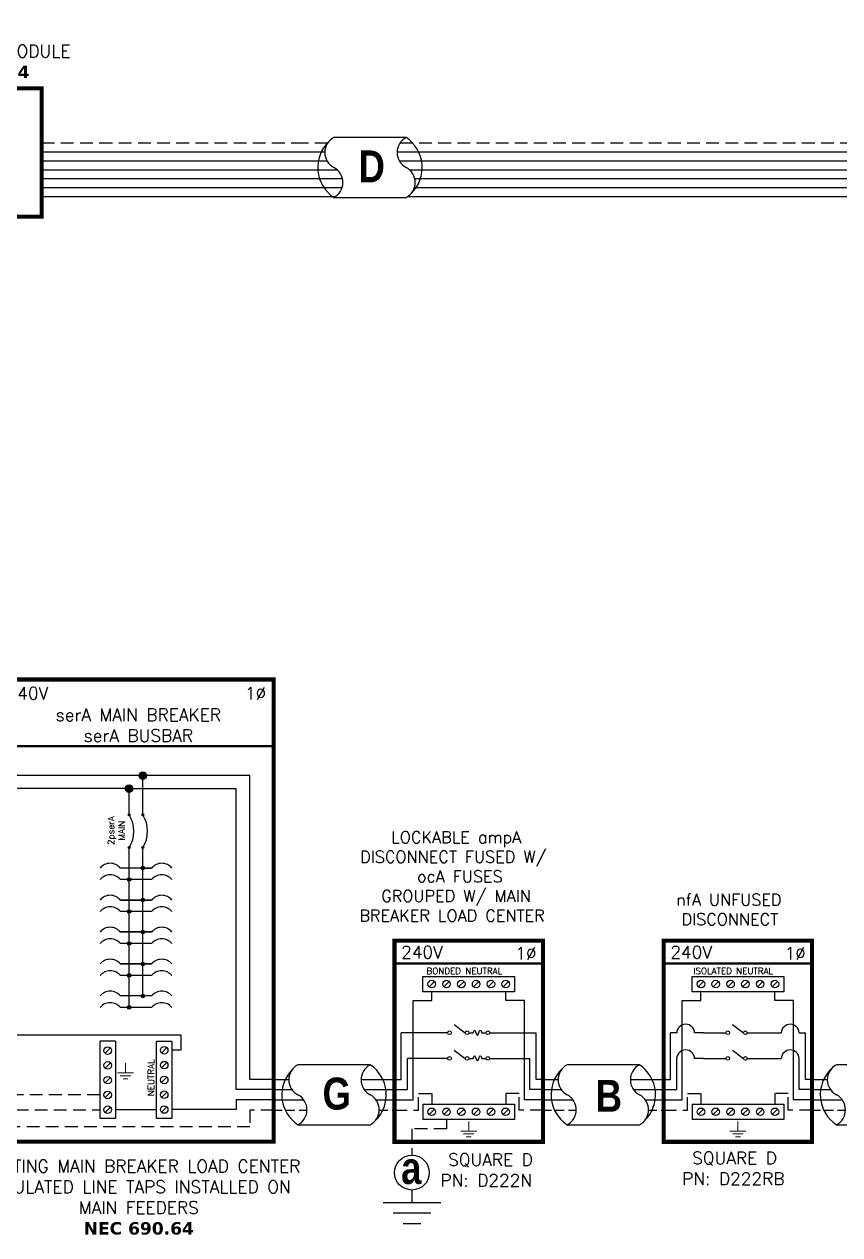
# Model space of a CAD drawing. Header units: feet. Extents: x 16882 to 17651, y 14556 to 15104.
# Drawn here: x 17157.2 to 17396.9, y 14747.6 to 15103.5 of the extents above; entities that cross this region are included whole.
import ezdxf

# ---------------------------------------------------------------- set-up
doc = ezdxf.new("R2010")
doc.units = ezdxf.units.FT
doc.header["$MEASUREMENT"] = 0
doc.linetypes.add('HIDDEN', pattern=[0.375, 0.25, -0.125])
doc.layers.add('TEXT', color=7, linetype='Continuous')
doc.layers.add('Z - TITLEBLOCK TXT', color=7, linetype='Continuous')
doc.styles.add('ONE LINE TXT', font='techb___.ttf')
doc.styles.get("Standard").update_dxf_attribs({"font": 'simplex.shx'})

# ---------------------------------------------------------------- blocks, each defined once
blk = doc.blocks.new('fusedDisconnect')
at = {"lineweight": 50}
blk.add_line((-43.61, 43.06), (0, 43.06), dxfattribs=at)
at = {"color": 1, "linetype": 'Continuous'}
for p, q in [((-35.27, 34.78), (-35.27, 39.32)), ((-35.27, 39.32), (-8.32, 39.32)), ((-8.32, 39.32), (-8.32, 34.78)), ((-8.32, 34.78), (-35.27, 34.78)), ((-26.07, 25.18), (-22.81, 22.74)), ((-21.73, 22.73), (-20.49, 22.73)), ((-17.94, 22.73), (-16.7, 22.73)), ((-26.07, 17.65), (-22.81, 15.2)), ((-21.73, 15.2), (-20.49, 15.2)), ((-17.94, 15.2), (-16.7, 15.2)), ((-35.27, 1.76), (-8.32, 1.76)), ((-35.27, 1.76), (-35.27, -2.78)), ((-8.32, 1.76), (-8.32, -2.78)), ((-8.32, -2.78), (-35.27, -2.78))]:
    blk.add_line(p, q, dxfattribs=at)
at = {"color": 4, "linetype": 'Continuous'}
for p, q in [((-31.89, 37.83), (-33.46, 36.26)), ((-27.53, 37.83), (-29.11, 36.26)), ((-23.18, 37.83), (-24.76, 36.26)), ((-18.83, 37.83), (-20.41, 36.26)), ((-14.48, 37.83), (-16.06, 36.26)), ((-10.13, 37.83), (-11.7, 36.26)), ((-31.89, 0.28), (-33.46, -1.3)), ((-27.53, 0.28), (-29.11, -1.3)), ((-23.18, 0.28), (-24.76, -1.3)), ((-18.83, 0.28), (-20.41, -1.3)), ((-14.48, 0.28), (-16.06, -1.3)), ((-10.13, 0.28), (-11.7, -1.3))]:
    blk.add_line(p, q, dxfattribs=at)
at = {"color": 253, "linetype": 'Continuous'}
for p, q in [((-38.16, 3), (-38.16, 32.17)), ((-38.16, 32.17), (-32.67, 32.17)), ((-32.67, 32.17), (-32.67, 34.78)), ((-10.92, 32.17), (-10.92, 34.78)), ((-5.43, 32.17), (-10.92, 32.17)), ((-5.43, 3), (-5.43, 32.17)), ((-43.61, 3), (-38.16, 3)), ((0, 3), (-5.43, 3))]:
    blk.add_line(p, q, dxfattribs=at)
at = {"color": 7, "linetype": 'Continuous'}
for p, q in [((-27.97, 22.73), (-41.66, 22.73)), ((-41.66, 9), (-41.66, 22.73)), ((-15.62, 22.73), (-1.93, 22.73)), ((-1.93, 9), (-1.93, 22.73))]:
    blk.add_line(p, q, dxfattribs=at)
at = {"color": 10, "linetype": 'Continuous'}
for p, q in [((-27.97, 15.2), (-39.8, 15.2)), ((-39.8, 6), (-39.8, 15.2)), ((-15.62, 15.2), (-3.79, 15.19)), ((-3.79, 6), (-3.79, 15.2)), ((-43.61, 6), (-39.8, 6)), ((0, 6), (-3.79, 6))]:
    blk.add_line(p, q, dxfattribs=at)
at = {"color": 7}
for p, q in [((-43.61, 9), (-41.66, 9)), ((0, 9), (-1.93, 9))]:
    blk.add_line(p, q, dxfattribs=at)
at = {"color": 92, "linetype": 'HIDDEN', "ltscale": 15}
for p, q in [((-36.58, 0), (-36.58, 4.9)), ((-36.58, 4.9), (-32.67, 4.9)), ((-32.67, 4.9), (-32.67, 1.76)), ((-7.01, 4.9), (-10.92, 4.9)), ((-10.92, 4.9), (-10.92, 1.76)), ((-7.01, 0), (-7.01, 4.9)), ((-43.61, 0), (-36.58, 0)), ((0, 0), (-7.01, 0)), ((-28.32, -2.78), (-28.32, -5.55)), ((-28.32, -5.55), (-38.48, -5.55)), ((-38.48, -5.55), (-38.48, -13.28)), ((-38.48, -23.51), (-38.48, -27.17))]:
    blk.add_line(p, q, dxfattribs=at)
at = {"lineweight": 50, "const_width": 1.19}
blk.add_lwpolyline([(-43.61, -9.34), (-43.61, 49.84), (0, 49.84), (0, -9.34)], close=True, dxfattribs=at)
at = {"color": 92, "linetype": 'Continuous', "lineweight": 5, "ltscale": 0.05, "flags": 128}
for points in [[(-21.8, -3.32), (-21.8, -6.17)], [(-24.14, -6.17), (-19.45, -6.17)], [(-20.27, -7.03), (-23.32, -7.03)], [(-21.08, -7.9), (-22.51, -7.9)]]:
    blk.add_lwpolyline(points, dxfattribs=at)
at = {"color": 92, "linetype": 'Continuous', "ltscale": 4, "flags": 128}
for points in [[(-46.96, -27.17), (-30, -27.17)], [(-32.93, -30.31), (-44.02, -30.31)], [(-35.87, -33.46), (-41.08, -33.46)]]:
    blk.add_lwpolyline(points, dxfattribs=at)
at = {"color": 4, "linetype": 'Continuous'}
for centre in [(-32.67, 37.05), (-28.32, 37.05), (-23.97, 37.05), (-19.62, 37.05), (-15.27, 37.05), (-10.92, 37.05), (-32.67, -0.51), (-28.32, -0.51), (-23.97, -0.51), (-19.62, -0.51), (-15.27, -0.51), (-10.92, -0.51)]:
    blk.add_circle(centre, 1.11, dxfattribs=at)
at = {"color": 1, "linetype": 'Continuous'}
for centre in [(-27.43, 22.73), (-22.27, 22.73), (-16.16, 22.73), (-27.43, 15.2), (-22.27, 15.2), (-16.16, 15.19)]:
    blk.add_circle(centre, 0.541, dxfattribs=at)
at = {"color": 7, "linetype": 'Continuous'}
blk.add_circle((-38.48, -18.39), 5.11, dxfattribs=at)
at = {"color": 1, "linetype": 'Continuous'}
for points in [[(-20.49, 22.73), (-20.12, 23.49), (-19.22, 21.97), (-18.39, 23.49), (-17.94, 22.73)], [(-20.49, 15.2), (-20.12, 15.96), (-19.22, 14.43), (-18.39, 15.96), (-17.94, 15.2)]]:
    blk.add_spline(points, degree=3, dxfattribs=at)
at = {"color": 4, "linetype": 'Continuous'}
blk.add_text('BONDED NEUTRAL', height=1.8743, dxfattribs=at).set_placement((-34.19, 39.97))
at = {"color": 1}
for s, width, gutter_width, heights, insert, char_height, attachment_point in [('\\A1;\\pi14.315;LOCKABLE ampA \\P\\pi5.1859;DISCONNECT FUSED W/ \\P\\pi21.882;ocA FUSES\\P\\pi11.355;GROUPED W/ MAIN \\P\\pi4.9392;BREAKER LOAD CENTER', 71.8931, 92.23, [38.55], (-58.88, 81.95), 3.4544, 1), ('240V', 0.1481, 0.75, [0], (-35.55, 46.4), 3.658, 5), ('1∅', 0.1481, 0.75, [0], (-4.98, 46.1), 3.658, 5), ('\\A1;\\pi7.3884,t25.676;SQUARE D\\P\\pi5.1241,t23.412;PN: D222N', 35.0816, 28.88, [13.54], (-35.24, -12.75), 3.6576, 1)]:
    blk.add_mtext_dynamic_manual_height_columns(s, width=width, gutter_width=gutter_width, heights=heights, dxfattribs=dict(at, insert=insert, char_height=char_height, attachment_point=attachment_point))
at = {"color": 1, "linetype": 'Continuous', "insert": (-41.67, -12.34), "char_height": 9.3833, "attachment_point": 1, "style": 'ONE LINE TXT'}
blk.add_mtext_dynamic_manual_height_columns('{\\W1;\\C256;a}', width=0.1385, gutter_width=2.13, heights=[0], dxfattribs=at)
blk = doc.blocks.new('*U19')
at = {"color": 7, "linetype": 'Continuous'}
for p, q in [((-7.14, 13.31), (-28.39, 13.31)), ((-28.39, -4.31), (-7.14, -4.31))]:
    blk.add_line(p, q, dxfattribs=at)
at = {"color": 7}
for p, q in [((-35.53, 9), (-31.05, 9)), ((-9.81, 9), (0, 9))]:
    blk.add_line(p, q, dxfattribs=at)
at = {"color": 10}
for p, q in [((-35.53, 6), (-30.11, 6)), ((-8.87, 6), (0, 6))]:
    blk.add_line(p, q, dxfattribs=at)
at = {"color": 253}
for p, q in [((-35.53, 3), (-26.66, 3)), ((-5.41, 3), (0, 3))]:
    blk.add_line(p, q, dxfattribs=at)
at = {"color": 92, "linetype": 'HIDDEN', "ltscale": 10}
for p, q in [((-4.48, 0), (0, 0)), ((-35.53, 0), (-25.72, 0))]:
    blk.add_line(p, q, dxfattribs=at)
at = {"color": 7, "linetype": 'Continuous'}
for centre, start, end in [((-22.54, 4.5), 133.9732, 236.4265), ((-12.99, 4.5), 313.9732, 56.4265)]:
    blk.add_arc(centre, 10.58, start, end, dxfattribs=at)
at = {"linetype": 'Continuous'}
for centre, start, end in [((-26.08, 8.91), 117.6639, 242.3361), ((-4.83, 8.91), 117.6639, 242.3361), ((-30.7, 0.09), 297.6639, 62.3361), ((-9.45, 0.09), 297.6639, 62.3361)]:
    blk.add_arc(centre, 4.98, start, end, dxfattribs=at)
blk = doc.blocks.new('*U20')
at = {"color": 7}
for name, p in [('fusedDisconnect', (0, 0)), ('*U19', (-43.61, 0))]:
    blk.add_blockref(name, p, dxfattribs=at)
blk = doc.blocks.new('lineTapPanel')
at = {"linetype": 'Continuous'}
h = blk.add_hatch(color=254, dxfattribs=at)
h.dxf.hatch_style = 1
edge = h.paths.add_edge_path()
edge.add_arc((-38.44, 98.34), 1.11, 0, 360)
h = blk.add_hatch(color=254, dxfattribs=at)
h.dxf.hatch_style = 1
edge = h.paths.add_edge_path()
edge.add_arc((-42.47, 94.51), 1.11, 0, 360)
h = blk.add_hatch(color=1, dxfattribs=at)
h.dxf.hatch_style = 1
edge = h.paths.add_edge_path()
edge.add_arc((-42.47, 86.8), 0.291, 0, 360)
h = blk.add_hatch(color=1, dxfattribs=at)
h.dxf.hatch_style = 1
edge = h.paths.add_edge_path()
edge.add_arc((-38.44, 86.8), 0.291, 0, 360)
h = blk.add_hatch(color=1, dxfattribs=at)
h.dxf.hatch_style = 1
edge = h.paths.add_edge_path()
edge.add_arc((-42.47, 77.16), 0.291, 0, 360)
h = blk.add_hatch(color=1, dxfattribs=at)
h.dxf.hatch_style = 1
edge = h.paths.add_edge_path()
edge.add_arc((-38.44, 77.16), 0.291, 0, 360)
h = blk.add_hatch(color=1, dxfattribs=at)
h.dxf.hatch_style = 1
edge = h.paths.add_edge_path()
edge.add_arc((-38.44, 71.16), 0.528, 0, 360)
h = blk.add_hatch(color=1, dxfattribs=at)
h.dxf.hatch_style = 1
edge = h.paths.add_edge_path()
edge.add_arc((-42.47, 67.78), 0.528, 0, 360)
h = blk.add_hatch(color=1, dxfattribs=at)
h.dxf.hatch_style = 1
edge = h.paths.add_edge_path()
edge.add_arc((-38.44, 61.76), 0.528, 0, 360)
h = blk.add_hatch(color=1, dxfattribs=at)
h.dxf.hatch_style = 1
edge = h.paths.add_edge_path()
edge.add_arc((-42.47, 58.38), 0.528, 0, 360)
h = blk.add_hatch(color=1, dxfattribs=at)
h.dxf.hatch_style = 1
edge = h.paths.add_edge_path()
edge.add_arc((-38.44, 52.36), 0.528, 0, 360)
h = blk.add_hatch(color=1, dxfattribs=at)
h.dxf.hatch_style = 1
edge = h.paths.add_edge_path()
edge.add_arc((-42.47, 48.98), 0.528, 0, 360)
h = blk.add_hatch(color=1, dxfattribs=at)
h.dxf.hatch_style = 1
edge = h.paths.add_edge_path()
edge.add_arc((-38.44, 42.95), 0.528, 0, 360)
h = blk.add_hatch(color=1, dxfattribs=at)
h.dxf.hatch_style = 1
edge = h.paths.add_edge_path()
edge.add_arc((-42.47, 39.58), 0.528, 0, 360)
h = blk.add_hatch(color=1, dxfattribs=at)
h.dxf.hatch_style = 1
edge = h.paths.add_edge_path()
edge.add_arc((-38.44, 33.55), 0.528, 0, 360)
h = blk.add_hatch(color=1, dxfattribs=at)
h.dxf.hatch_style = 1
edge = h.paths.add_edge_path()
edge.add_arc((-42.47, 30.17), 0.528, 0, 360)
at = {"color": 155, "true_color": 0x647190}
blk.add_line((-80.92, 126.59), (0, 126.59), dxfattribs=at)
at = {"color": 253, "linetype": 'Continuous'}
for p, q in [((-100.73, 90.2), (-100.73, 109.7)), ((-76.04, 90.2), (-100.73, 90.2)), ((-76.04, 90.2), (-76.04, 22.16)), ((-76.04, 22.16), (-27.25, 22.16)), ((-27.25, 22.16), (-27.25, 17.57)), ((-27.25, 17.57), (-29.89, 17.57)), ((-11.01, 0.16), (-29.89, 0.16)), ((0, 3), (-11.01, 3)), ((-11.01, 3), (-11.01, 0.16))]:
    blk.add_line(p, q, dxfattribs=at)
at = {"color": 10, "linetype": 'Continuous'}
for p, q in [((-94.24, 94.51), (-94.24, 109.7)), ((-43.58, 94.51), (-94.24, 94.51)), ((-42.47, 87.09), (-42.47, 93.4)), ((-41.36, 94.51), (-10.98, 94.51)), ((-10.98, 6), (-10.98, 94.51)), ((-42.47, 30.17), (-42.47, 76.87)), ((-35.88, 67.78), (-45.04, 67.78)), ((-35.88, 58.38), (-45.04, 58.38)), ((-35.88, 48.98), (-45.04, 48.98)), ((-35.88, 39.58), (-45.04, 39.58)), ((-35.88, 30.17), (-45.04, 30.17)), ((0, 6), (-10.98, 6))]:
    blk.add_line(p, q, dxfattribs=at)
at = {"color": 7, "linetype": 'Continuous'}
for p, q in [((-87.75, 98.34), (-87.75, 109.7)), ((-39.56, 98.34), (-87.75, 98.34)), ((-38.44, 87.09), (-38.44, 97.23)), ((-6.96, 9), (-6.96, 98.34)), ((-38.44, 61.76), (-38.44, 76.87)), ((-35.88, 71.16), (-45.04, 71.16)), ((-38.44, 71.16), (-35.88, 71.16)), ((-45.04, 61.76), (-35.88, 61.76)), ((-35.88, 61.76), (-45.04, 61.76)), ((-38.44, 52.36), (-38.44, 61.76)), ((-45.04, 52.36), (-35.88, 52.36)), ((-35.88, 52.36), (-45.04, 52.36)), ((-38.44, 42.95), (-38.44, 52.36)), ((-45.04, 42.95), (-35.88, 42.95)), ((-35.88, 42.95), (-45.04, 42.95)), ((-38.44, 33.55), (-38.44, 42.95)), ((-35.88, 33.55), (-45.04, 33.55))]:
    blk.add_line(p, q, dxfattribs=at)
at = {"lineweight": 50}
blk.add_line((-80.92, 106.95), (0, 106.95), dxfattribs=at)
at = {"color": 7}
for p, q in [((-6.96, 98.34), (-37.33, 98.34)), ((0, 9), (-6.96, 9))]:
    blk.add_line(p, q, dxfattribs=at)
at = {"color": 1, "linetype": 'Continuous'}
for p, q in [((-51.03, -2.51), (-51.03, 20.23)), ((-46.49, 20.23), (-51.03, 20.23)), ((-46.49, 20.23), (-46.49, -2.51)), ((-34.43, -2.43), (-34.43, 20.16)), ((-29.89, 20.16), (-34.43, 20.16)), ((-29.89, 20.16), (-29.89, -2.43)), ((-46.49, -2.51), (-51.03, -2.51)), ((-29.89, -2.43), (-34.43, -2.43))]:
    blk.add_line(p, q, dxfattribs=at)
at = {"color": 4, "linetype": 'Continuous'}
for p, q in [((-47.97, 18.28), (-49.55, 16.71)), ((-31.37, 18.35), (-32.94, 16.78)), ((-47.97, 13.93), (-49.55, 12.36)), ((-31.37, 14), (-32.94, 12.43)), ((-47.97, 9.58), (-49.55, 8.01)), ((-31.37, 9.65), (-32.94, 8.08)), ((-47.97, 5.23), (-49.55, 3.66)), ((-31.37, 5.3), (-32.94, 3.73)), ((-47.97, 0.88), (-49.55, -0.69)), ((-31.37, 0.95), (-32.94, -0.62))]:
    blk.add_line(p, q, dxfattribs=at)
at = {"color": 92, "linetype": 'HIDDEN', "ltscale": 15}
for p, q in [((-51.03, 4.44), (-106.89, 4.44)), ((-106.89, 4.44), (-106.89, -4.87)), ((-75.84, -4.96), (-75.84, 0.09)), ((-75.84, 0.09), (-51.03, 0.09)), ((0, 0), (-6.96, 0)), ((-6.96, 0), (-6.96, -4.96)), ((-6.96, -4.96), (-75.84, -4.96)), ((-106.89, -15.1), (-106.89, -24.84))]:
    blk.add_line(p, q, dxfattribs=at)
at = {"color": 92, "linetype": 'Continuous', "ltscale": 15}
blk.add_line((-34.43, 0.09), (-46.49, 0.09), dxfattribs=at)
at = {"lineweight": 50, "const_width": 1.19}
for points in [[(-103.67, 109.7), (-103.67, 126.59), (-84.82, 126.59), (-84.82, 109.7)], [(-80.92, -9.3), (-80.92, 126.59), (0, 126.59), (0, -9.3)]]:
    blk.add_lwpolyline(points, close=True, dxfattribs=at)
at = {"color": 92, "linetype": 'Continuous', "lineweight": 5, "ltscale": 0.05, "flags": 128}
for points in [[(-45.88, 10.97), (-41.2, 10.97)], [(-43.54, 13.81), (-43.54, 10.97)], [(-42.01, 10.1), (-45.07, 10.1)], [(-42.82, 9.23), (-44.25, 9.23)]]:
    blk.add_lwpolyline(points, dxfattribs=at)
at = {"color": 92, "linetype": 'Continuous', "ltscale": 4, "flags": 128}
for points in [[(-115.37, -24.84), (-98.41, -24.84)], [(-101.35, -27.98), (-112.43, -27.98)], [(-104.29, -31.12), (-109.49, -31.12)]]:
    blk.add_lwpolyline(points, dxfattribs=at)
at = {"linetype": 'Continuous'}
blk.add_circle((-94.24, 118.15), 7.15, dxfattribs=at)
at = {"color": 7, "linetype": 'Continuous'}
for centre, radius in [((-38.44, 98.34), 1.11), ((-38.44, 98.34), 1.11), ((-42.47, 94.51), 1.11), ((-106.89, -9.99), 5.11)]:
    blk.add_circle(centre, radius, dxfattribs=at)
at = {"color": 1, "linetype": 'Continuous'}
for centre, radius in [((-42.47, 86.8), 0.291), ((-38.44, 86.8), 0.291), ((-42.47, 77.16), 0.291), ((-38.44, 77.16), 0.291), ((-38.44, 71.16), 0.528), ((-42.47, 67.78), 0.528), ((-38.44, 61.76), 0.528), ((-42.47, 58.38), 0.528), ((-38.44, 52.36), 0.528), ((-42.47, 48.98), 0.528), ((-38.44, 42.95), 0.528), ((-42.47, 39.58), 0.528), ((-38.44, 33.55), 0.528), ((-42.47, 30.17), 0.528)]:
    blk.add_circle(centre, radius, dxfattribs=at)
at = {"color": 4, "linetype": 'Continuous'}
for centre in [(-48.76, 17.49), (-32.16, 17.57), (-48.76, 13.14), (-32.16, 13.21), (-48.76, 8.79), (-32.16, 8.86), (-48.76, 4.44), (-32.16, 4.51), (-48.76, 0.09), (-32.16, 0.16)]:
    blk.add_circle(centre, 1.11, dxfattribs=at)
at = {"color": 1, "linetype": 'Continuous'}
for centre, radius, start, end in [((-50.14, 81.98), 9.06, 327.8708, 32.1292), ((-46.11, 81.98), 9.06, 327.8708, 32.1292), ((-48.03, 68.62), 3.93, 40.3392, 139.6608), ((-32.88, 68.62), 3.93, 40.3392, 139.6608), ((-48.03, 65.24), 3.93, 40.3392, 139.6608), ((-32.88, 65.24), 3.93, 40.3392, 139.6608), ((-48.03, 59.21), 3.93, 40.3392, 139.6608), ((-32.88, 59.21), 3.93, 40.3392, 139.6608), ((-48.03, 55.84), 3.93, 40.3392, 139.6608), ((-32.88, 55.84), 3.93, 40.3392, 139.6608), ((-48.03, 49.81), 3.93, 40.3392, 139.6608), ((-32.88, 49.81), 3.93, 40.3392, 139.6608), ((-48.03, 46.43), 3.93, 40.3392, 139.6608), ((-32.88, 46.43), 3.93, 40.3392, 139.6608), ((-48.03, 40.41), 3.93, 40.3392, 139.6608), ((-32.88, 40.41), 3.93, 40.3392, 139.6608), ((-48.03, 37.03), 3.93, 40.3392, 139.6608), ((-32.88, 37.03), 3.93, 40.3392, 139.6608), ((-48.03, 31.01), 3.93, 40.3392, 139.6608), ((-32.88, 31.01), 3.93, 40.3392, 139.6608), ((-48.03, 27.63), 3.93, 40.3392, 139.6608), ((-32.88, 27.63), 3.93, 40.3392, 139.6608)]:
    blk.add_arc(centre, radius, start, end, dxfattribs=at)
at = {"color": 253, "linetype": 'Continuous', "style": 'ONE LINE TXT'}
blk.add_text('M', height=9.38, dxfattribs=at).set_placement((-98.8, 113.43))
at = {"color": 4, "linetype": 'Continuous'}
blk.add_text('NEUTRAL', height=1.874, rotation=90, dxfattribs=at).set_placement((-35.08, 4.08))
at = {"color": 1, "attachment_point": 5}
for s, width, gutter_width, heights, insert, char_height in [('EXISTING\\P120/240V UTILITY METER', 0.0523, 7.17, [0], (-118.95, 118.48), 3.5433), ('240V', 0.1481, 0.75, [0], (-72.39, 122.54), 3.658), ('1∅', 0.1481, 0.75, [0], (-5.31, 122.54), 3.658), ('serA MAIN BREAKER\\PserA BUSBAR', 72.4998, 0.75, [0], (-39.75, 113.14), 3.6576), ('EXISTING MAIN BREAKER LOAD CENTER INSULATED LINE TAPS INSTALLED ON MAIN FEEDERS\\P{\\fVerdana|b1|i0|c0|p34;NEC 690.64}', 98.9176, 7.17, [106.42], (-39.63, -25.66), 3.6576)]:
    blk.add_mtext_dynamic_manual_height_columns(s, width=width, gutter_width=gutter_width, heights=heights, dxfattribs=dict(at, insert=insert, char_height=char_height))
at = {"color": 4, "linetype": 'Continuous', "insert": (-46.25, 82.15), "char_height": 1.874, "attachment_point": 5, "rotation": 90}
blk.add_mtext_dynamic_manual_height_columns('2pserA\\PMAIN', width=0.1481, gutter_width=0.75, heights=[0], dxfattribs=at)
at = {"color": 1, "linetype": 'Continuous', "insert": (-110.08, -3.93), "char_height": 9.3833, "attachment_point": 1, "style": 'ONE LINE TXT'}
blk.add_mtext_dynamic_manual_height_columns('{\\W1;\\C256;a}', width=0.1385, gutter_width=2.13, heights=[0], dxfattribs=at)
blk = doc.blocks.new('*U21')
at = {"color": 7}
blk.add_blockref('lineTapPanel', (0, 0), dxfattribs=at)
blk = doc.blocks.new('8x8box')
at = {"lineweight": 50, "const_width": 1.19}
blk.add_lwpolyline([(37.78, 0), (0, 0), (0, 37.78), (37.78, 37.78)], close=True, dxfattribs=at)
at = {"color": 1, "char_height": 3.6576, "attachment_point": 5}
for s, width, insert in [(' \\PMOUNTED \\PUNDER SOLAR MODULE\\P{\\fVerdana|b1|i0|c0|p34;NEC 690.34}', 73.0127, (18.01, 51.7)), ('8"x8"  JUNCTION BOX ', 0.4767, (19.03, 19.26))]:
    blk.add_mtext_dynamic_manual_height_columns(s, width=width, gutter_width=7.17, heights=[0], dxfattribs=dict(at, insert=insert))
blk = doc.blocks.new('*U13')
at = {"color": 7, "linetype": 'Continuous'}
for p, q in [((-7.14, 13.31), (-28.39, 13.31)), ((-28.39, -4.31), (-7.14, -4.31))]:
    blk.add_line(p, q, dxfattribs=at)
at = {"color": 7}
for p, q in [((-35.53, 9), (-31.05, 9)), ((-9.81, 9), (0, 9))]:
    blk.add_line(p, q, dxfattribs=at)
at = {"color": 10}
for p, q in [((-35.53, 6), (-30.11, 6)), ((-8.87, 6), (0, 6))]:
    blk.add_line(p, q, dxfattribs=at)
at = {"color": 253}
for p, q in [((-35.53, 3), (-26.66, 3)), ((-5.41, 3), (0, 3))]:
    blk.add_line(p, q, dxfattribs=at)
at = {"color": 92, "linetype": 'HIDDEN', "ltscale": 10}
for p, q in [((-4.48, 0), (0, 0)), ((-35.53, 0), (-25.72, 0))]:
    blk.add_line(p, q, dxfattribs=at)
at = {"color": 7, "linetype": 'Continuous'}
for centre, start, end in [((-22.54, 4.5), 133.9732, 236.4265), ((-12.99, 4.5), 313.9732, 56.4265)]:
    blk.add_arc(centre, 10.58, start, end, dxfattribs=at)
at = {"linetype": 'Continuous'}
for centre, start, end in [((-26.08, 8.91), 117.6639, 242.3361), ((-4.83, 8.91), 117.6639, 242.3361), ((-30.7, 0.09), 297.6639, 62.3361), ((-9.45, 0.09), 297.6639, 62.3361)]:
    blk.add_arc(centre, 4.98, start, end, dxfattribs=at)
blk = doc.blocks.new('unfusedDisconnect')
at = {"lineweight": 50}
blk.add_line((-43.61, 43.06), (0, 43.06), dxfattribs=at)
at = {"color": 1, "linetype": 'Continuous'}
for p, q in [((-35.27, 34.78), (-35.27, 39.32)), ((-35.27, 39.32), (-8.32, 39.32)), ((-8.32, 39.32), (-8.32, 34.78)), ((-8.32, 34.78), (-35.27, 34.78)), ((-23.43, 25.18), (-20.16, 22.74)), ((-31.89, 22.73), (-25.32, 22.73)), ((-19.08, 22.73), (-11.7, 22.73)), ((-31.89, 15.2), (-25.32, 15.2)), ((-23.43, 17.65), (-20.16, 15.2)), ((-19.08, 15.2), (-11.7, 15.19)), ((-35.27, 1.76), (-8.32, 1.76)), ((-35.27, 1.76), (-35.27, -2.78)), ((-8.32, 1.76), (-8.32, -2.78)), ((-8.32, -2.78), (-35.27, -2.78))]:
    blk.add_line(p, q, dxfattribs=at)
at = {"color": 4, "linetype": 'Continuous'}
for p, q in [((-31.89, 37.83), (-33.46, 36.26)), ((-27.53, 37.83), (-29.11, 36.26)), ((-23.18, 37.83), (-24.76, 36.26)), ((-18.83, 37.83), (-20.41, 36.26)), ((-14.48, 37.83), (-16.06, 36.26)), ((-10.13, 37.83), (-11.7, 36.26)), ((-31.89, 0.28), (-33.46, -1.3)), ((-27.53, 0.28), (-29.11, -1.3)), ((-23.18, 0.28), (-24.76, -1.3)), ((-18.83, 0.28), (-20.41, -1.3)), ((-14.48, 0.28), (-16.06, -1.3)), ((-10.13, 0.28), (-11.7, -1.3))]:
    blk.add_line(p, q, dxfattribs=at)
at = {"color": 253, "linetype": 'Continuous'}
for p, q in [((-38.16, 3), (-38.16, 32.17)), ((-38.16, 32.17), (-32.67, 32.17)), ((-32.67, 32.17), (-32.67, 34.78)), ((-10.92, 32.17), (-10.92, 34.78)), ((-5.43, 32.17), (-10.92, 32.17)), ((-5.43, 3), (-5.43, 32.17)), ((-43.61, 3), (-38.16, 3)), ((0, 3), (-5.43, 3))]:
    blk.add_line(p, q, dxfattribs=at)
at = {"color": 7, "linetype": 'Continuous'}
for p, q in [((-41.66, 9), (-41.66, 22.73)), ((-39.8, 22.73), (-41.66, 22.73)), ((-31.89, 22.73), (-34.52, 22.73)), ((-11.7, 22.73), (-9.07, 22.73)), ((-3.79, 22.73), (-1.93, 22.73)), ((-1.93, 9), (-1.93, 22.73))]:
    blk.add_line(p, q, dxfattribs=at)
at = {"color": 10, "linetype": 'Continuous'}
for p, q in [((-39.8, 6), (-39.8, 15.2)), ((-31.89, 15.2), (-34.52, 15.2)), ((-11.7, 15.2), (-9.07, 15.2)), ((-3.79, 6), (-3.79, 15.2)), ((-43.61, 6), (-39.8, 6)), ((0, 6), (-3.79, 6))]:
    blk.add_line(p, q, dxfattribs=at)
at = {"color": 7}
for p, q in [((-43.61, 9), (-41.66, 9)), ((0, 9), (-1.93, 9))]:
    blk.add_line(p, q, dxfattribs=at)
at = {"color": 92, "linetype": 'HIDDEN', "ltscale": 15}
for p, q in [((-36.58, 0), (-36.58, 4.9)), ((-36.58, 4.9), (-32.67, 4.9)), ((-32.67, 4.9), (-32.67, 1.76)), ((-7.01, 4.9), (-10.92, 4.9)), ((-10.92, 4.9), (-10.92, 1.76)), ((-7.01, 0), (-7.01, 4.9)), ((-43.61, 0), (-36.58, 0)), ((0, 0), (-7.01, 0))]:
    blk.add_line(p, q, dxfattribs=at)
at = {"lineweight": 50, "const_width": 1.19}
blk.add_lwpolyline([(-43.61, -9.34), (-43.61, 49.84), (0, 49.84), (0, -9.34)], close=True, dxfattribs=at)
at = {"color": 92, "linetype": 'Continuous', "lineweight": 5, "ltscale": 0.05, "flags": 128}
for points in [[(-21.8, -3.32), (-21.8, -6.17)], [(-24.14, -6.17), (-19.45, -6.17)], [(-20.27, -7.03), (-23.32, -7.03)], [(-21.08, -7.9), (-22.51, -7.9)]]:
    blk.add_lwpolyline(points, dxfattribs=at)
at = {"color": 4, "linetype": 'Continuous'}
for centre in [(-32.67, 37.05), (-28.32, 37.05), (-23.97, 37.05), (-19.62, 37.05), (-15.27, 37.05), (-10.92, 37.05), (-32.67, -0.51), (-28.32, -0.51), (-23.97, -0.51), (-19.62, -0.51), (-15.27, -0.51), (-10.92, -0.51)]:
    blk.add_circle(centre, 1.11, dxfattribs=at)
at = {"color": 1, "linetype": 'Continuous'}
for centre in [(-24.78, 22.73), (-19.62, 22.73), (-24.78, 15.2), (-19.62, 15.2)]:
    blk.add_circle(centre, 0.541, dxfattribs=at)
at = {"color": 7, "linetype": 'Continuous'}
for centre in [(-37.16, 22.58), (-6.43, 22.58)]:
    blk.add_arc(centre, 2.64, 3.2819, 176.7181, dxfattribs=at)
at = {"color": 10, "linetype": 'Continuous'}
for centre in [(-37.16, 15.04), (-6.43, 15.04)]:
    blk.add_arc(centre, 2.64, 3.2819, 176.7181, dxfattribs=at)
at = {"color": 4, "linetype": 'Continuous'}
blk.add_text('ISOLATED NEUTRAL', height=1.8743, dxfattribs=at).set_placement((-34.91, 39.97))
at = {"color": 1}
for s, width, gutter_width, heights, insert, char_height, attachment_point in [('\\A1;\\pi15.271;nfA UNFUSED \\P\\pi16.834;DISCONNECT', 64.922, 0, [11.89], (-55.21, 63.58), 3.4544, 1), ('240V', 0.1481, 0.75, [0], (-35.55, 46.4), 3.658, 5), ('1∅', 0.1481, 0.75, [0], (-4.98, 46.1), 3.658, 5), ('\\A1;\\pi11.999,t30.287;SQUARE D\\P\\pi9.0377,t27.326;PN: D222RB', 51.6906, 0.203, [45.94], (-47.25, -12.27), 3.6576, 1)]:
    blk.add_mtext_dynamic_manual_height_columns(s, width=width, gutter_width=gutter_width, heights=heights, dxfattribs=dict(at, insert=insert, char_height=char_height, attachment_point=attachment_point))
blk = doc.blocks.new('*U22')
at = {"color": 7}
for name, p in [('unfusedDisconnect', (0, 0)), ('*U13', (-43.61, 0))]:
    blk.add_blockref(name, p, dxfattribs=at)
at = {"layer": 'Z - TITLEBLOCK TXT', "color": 1, "linetype": 'Continuous', "insert": (-63.63, 8.88), "char_height": 9.3833, "attachment_point": 1, "style": 'ONE LINE TXT'}
blk.add_mtext_dynamic_manual_height_columns('{\\W1;\\C256;B}', width=0.1385, gutter_width=2.13, heights=[0], dxfattribs=at)

msp = doc.modelspace()

# ---------------------------------------------------------------- linework, layer by layer
at = {"color": 7, "linetype": 'Continuous'}
for p, q in [((17269.41, 15070.22), (17248.17, 15070.22)), ((17162.3, 15066.01), (17179.35, 15066.01)), ((17179.35, 15066.01), (17236.92, 15066.01)), ((17236.92, 15066.02), (17245.51, 15066.02)), ((17266.75, 15066.01), (17556.64, 15066.01)), ((17162.3, 15060.77), (17179.35, 15060.77)), ((17179.35, 15060.77), (17236.92, 15060.77)), ((17236.92, 15060.77), (17249.11, 15060.77)), ((17270.35, 15060.77), (17551.4, 15060.77)), ((17162.3, 15055.52), (17236.92, 15055.52)), ((17236.92, 15055.52), (17250.61, 15055.52)), ((17271.86, 15055.52), (17546.15, 15055.52)), ((17248.17, 15052.59), (17269.41, 15052.59))]:
    msp.add_line(p, q, dxfattribs=at)
at = {"color": 253, "linetype": 'Continuous'}
for p, q in [((17162.3, 15063.39), (17179.35, 15063.39)), ((17179.35, 15063.39), (17236.92, 15063.39)), ((17236.92, 15063.39), (17246.14, 15063.39)), ((17267.38, 15063.39), (17554.02, 15063.39)), ((17162.3, 15058.15), (17179.35, 15058.15)), ((17179.35, 15058.15), (17236.92, 15058.15)), ((17236.92, 15058.15), (17250.7, 15058.15)), ((17271.95, 15058.15), (17548.77, 15058.15)), ((17162.3, 15052.9), (17236.92, 15052.9)), ((17236.92, 15052.9), (17248.68, 15052.9)), ((17269.93, 15052.9), (17543.53, 15052.9))]:
    msp.add_line(p, q, dxfattribs=at)
at = {"color": 7, "linetype": 'Continuous'}
for centre, start, end in [((17263.56, 15061.41), 313.9732, 56.4265), ((17254.02, 15061.41), 133.9732, 236.4265)]:
    msp.add_arc(centre, 10.58, start, end, dxfattribs=at)
at = {"layer": 'TEXT', "color": 92, "linetype": 'HIDDEN', "ltscale": 15}
for p, q in [((17162.3, 15068.63), (17179.35, 15068.63)), ((17179.35, 15068.63), (17236.92, 15068.63)), ((17236.92, 15068.63), (17246.38, 15068.63)), ((17267.62, 15068.63), (17559.26, 15068.63))]:
    msp.add_line(p, q, dxfattribs=at)
at = {"layer": 'Z - TITLEBLOCK TXT', "linetype": 'Continuous'}
for centre, start, end in [((17250.48, 15065.81), 117.6639, 242.3361), ((17271.72, 15065.81), 117.6639, 242.3361), ((17245.86, 15057), 297.6639, 62.3361), ((17267.1, 15057), 297.6639, 62.3361)]:
    msp.add_arc(centre, 4.98, start, end, dxfattribs=at)

# ---------------------------------------------------------------- block references
at = {"color": 7}
for name, p in [('8x8box', (17124.51, 15046.93)), ('*U21', (17230.46, 14784.29)), ('*U20', (17309.6, 14784.29)), ('*U22', (17388.74, 14784.29)), ('*U13', (17424.27, 14784.29))]:
    msp.add_blockref(name, p, dxfattribs=at)

# ---------------------------------------------------------------- texts
at = {"color": 1, "linetype": 'Continuous', "char_height": 9.3833, "attachment_point": 1, "style": 'ONE LINE TXT'}
for s, insert in [('{\\W1;\\C256;D}', (17255.41, 15066.44)), ('{\\W1;\\C256;G}', (17244.84, 14793.83))]:
    msp.add_mtext_dynamic_manual_height_columns(s, width=0.1385, gutter_width=2.13, heights=[0], dxfattribs=dict(at, insert=insert))

doc.saveas('drawing.dxf')
